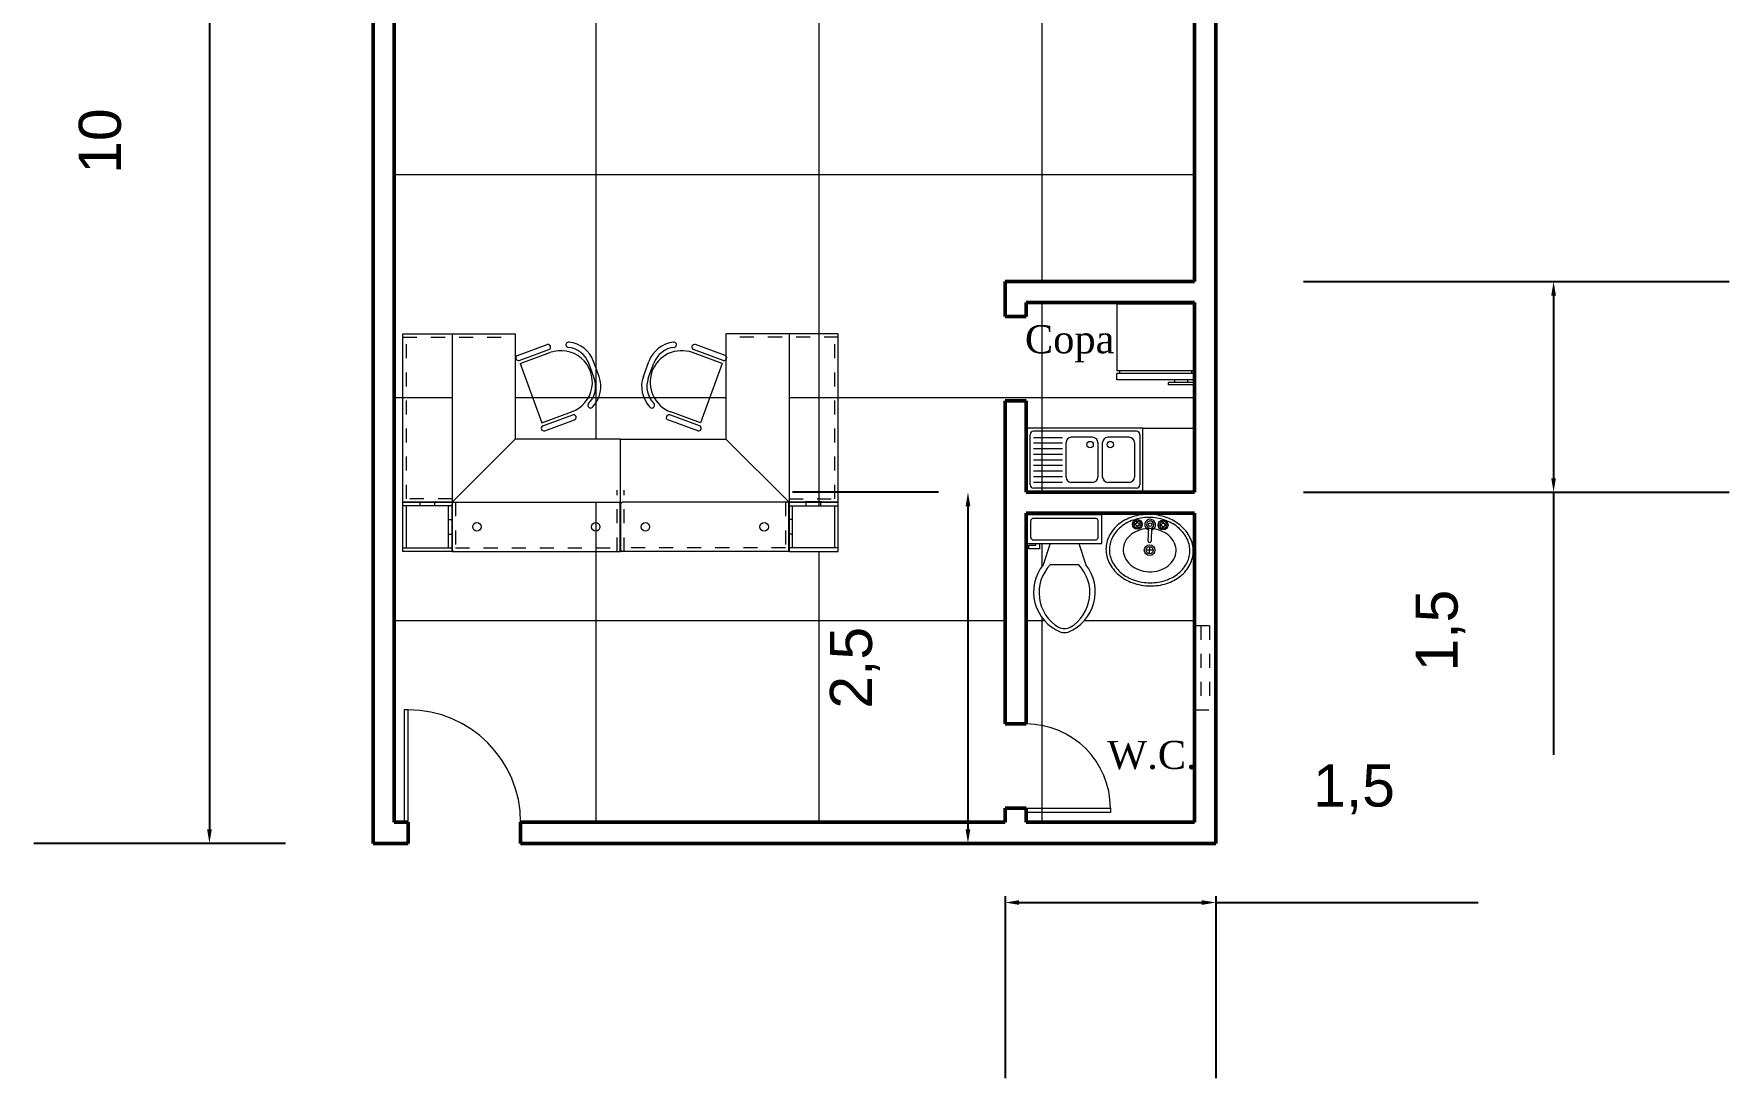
# Model space of a CAD drawing. Header units: metres. Extents: x -2.4 to 9.7, y -1.7 to 13.2.
# Drawn here: x -2.42 to 9.66, y -1.67 to 5.76 of the extents above; entities that cross this region are included whole.
import ezdxf

# ---------------------------------------------------------------- set-up
doc = ezdxf.new("R2010")
doc.units = ezdxf.units.M
doc.linetypes.add('ACAD_ISO03W100', pattern=[30, 12, -18])
doc.linetypes.add('OCULTA2', pattern=[4.762499999999999, 3.175, -1.5875])
for name, color, linetype, lineweight in [('ARQ_ALVENARIA_CORTE', 6, 'Continuous', 50), ('ARQ_COTAS', 1, 'Continuous', 9), ('ARQ_ESQUADRIAS', 2, 'Continuous', 20), ('ARQ_MOBILIARIO', 1, 'Continuous', 9), ('ARQ_PISO', 253, 'Continuous', 9), ('ARQ_TEXTO', 7, 'Continuous', 18)]:
    doc.layers.add(name, color=color, linetype=linetype, lineweight=lineweight)
doc.styles.get("Standard").update_dxf_attribs({"font": 'arial.ttf'})
doc.dimstyles.new('ISO-25', dxfattribs={"dimtxt": 0.3, "dimasz": 0.1, "dimexe": 1.25, "dimexo": 0.625, "dimtad": 1, "dimtxsty": 'Standard', "dimcen": 2.5, "dimadec": 0, "dimazin": 0, "dimtfac": 1, "dimtmove": 0, "dimatfit": 3, "dimfxl": 1, "dimarcsym": 0})

# ---------------------------------------------------------------- blocks, each defined once
blk = doc.blocks.new('Vaso - topo')
for p, q in [((9.5, -6), (9.5, -2)), ((-10, -8.5), (-8, -8.5)), ((-10, -9.5), (-10, -8.5)), ((-7, -9.5), (-10, -9.5)), ((-8, -8.5), (-8, -8)), ((-7, -8), (-7, -9.5)), ((-4, -8), (-6, -14)), ((4, -8), (6, -14)), ((4, -14), (-4, -14))]:
    blk.add_line(p, q)
blk.add_lwpolyline([(10.5, -8), (10.5, 0), (-10.5, 0), (-10.5, -8)], close=True)
for points in [[(-9.5, -2), (-9.5, -6)], [(8.5, -1), (-8.5, -1)], [(-8.5, -7), (8.5, -7)]]:
    blk.add_lwpolyline(points)
for centre, radius, start, end in [((-8.625, -1.875), 0.8838834999999999, 81.8699, 188.1301), ((8.625, -1.875), 0.8838834999999999, 351.8699, 98.13009999999998), ((-8.625, -6.125), 0.8838834999999999, 171.869898, 278.1301), ((8.625, -6.125), 0.8838834999999999, 261.8699, 8.130099999999993), ((3.519562435188957, -21.58049502388982), 12.16902005083647, 141.4691096810948, 247.9714346835576), ((4.199957580658808, -21.81740929088453), 11.3291791325804, 136.3677254423718, 238.946823937405), ((-3.519499936778317, -21.58047137067522), 12.16903423757823, 292.0284332733153, 38.53070636800452), ((-4.199890672038477, -21.81738596564129), 11.32918622148567, 301.0530065773863, 43.63209216694732), ((2.096609817270334e-05, -27.87646475467881), 4, 245.7318247449371, 294.2681740488959), ((2.094152141829397e-05, -28.99996806116074), 4, 254.8605283244436, 285.1394707718433)]:
    blk.add_arc(centre, radius, start, end)
blk = doc.blocks.new('Pia - Topo oval')
for p, q in [((-1, 0), (1, 0)), ((0, 1), (0, -1))]:
    blk.add_line(p, q)
at = {"linetype": 'Continuous'}
for points in [[(-12.2337188035408, 0.3941914712607968, 0.1176342565883263), (-11.46456229543958, -3.361933235489118, 0.104469279667093), (-8.878748691070427, -6.803541973650567, 0.09001578960148493), (-5.082757700676666, -9.072309807490512, 0.08191994915921848), (-0.3227280122732736, -10.01585280257211, 0.08191994915920903), (4.488169920880978, -9.380701564817912, 0.09001578960148009), (8.422342359155778, -7.36101289847943, 0.1044692796670922), (11.22435122606942, -4.093009071543406, 0.1176342565883338), (12.23371880354091, -0.3941914712607968, 0.1176342565883057), (11.46456229543992, 3.361933235488777, 0.1044692796670849), (8.878748691070427, 6.803541973650567, 0.09001578960148834), (5.082757700676325, 9.072309807490683, 0.08191994915920578), (0.3227280122732736, 10.01585280257211, 0.08191994915920695), (-4.488169920880864, 9.380701564817969, 0.0900157896014802), (-8.422342359155778, 7.36101289847943, 0.1044692796670951), (-11.22435122606919, 4.093009071543634, 0.1176342565883402)], [(-11.2862798685012, 0.1590597164737346, 0.1186217001864142), (-10.51590095791209, -3.253161772358112, 0.1046781721811095), (-8.071803350560117, -6.358618019863343, 0.08956206646917378), (-4.537699193222352, -8.366971929609804, 0.08118469889121774), (-0.1289739026695997, -9.15150355811437, 0.08118469889122752), (4.300109150126218, -8.491524865184601, 0.0895620664691798), (7.889406708212618, -6.583562428127607, 0.1046781721811044), (10.42004782883112, -3.548216131892445, 0.1186217001864013), (11.2862798685012, -0.1590597164736209, 0.1186217001863946), (10.51590095791221, 3.253161772357998, 0.1046781721811069), (8.071803350560117, 6.358618019863343, 0.0895620664691756), (4.537699193222124, 8.366971929609917, 0.08118469889121599), (0.1289739026695997, 9.151503558114428, 0.08118469889121414), (-4.300109150125877, 8.491524865184829, 0.08956206646917471), (-7.889406708212618, 6.583562428127607, 0.1046781721811045), (-10.42004782883112, 3.548216131892445, 0.1186217001863946)], [(-7.420452389032903, 0.08298767816017971, 0.1182825673856775), (-6.907065465214487, -2.167464938077501, 0.1046074595377274), (-5.294791470712084, -4.209988192029414, 0.0897179636260996), (-2.966599981142508, -5.52812215268807, 0.08143608252771127), (-0.06751351878551759, -6.036810076758798, 0.08143608252772175), (2.84222437824053, -5.593085960977874, 0.08971796362613145), (5.199312936802016, -4.327350491993343, 0.1046074595376878), (6.85686365682659, -2.321395784920355, 0.1182825673856714), (7.420452389033017, -0.08298767816017971, 0.1182825673856961), (6.907065465214487, 2.167464938077615, 0.1046074595377135), (5.294791470712084, 4.209988192029414, 0.08971796362612645), (2.966599981142622, 5.528122152687843, 0.08143608252774252), (0.06751351878551759, 6.036810076758798, 0.08143608252772248), (-2.842224378240644, 5.593085960977874, 0.08971796362612122), (-5.199312936802016, 4.327350491993343, 0.1046074595377049), (-6.856863656826476, 2.321395784920355, 0.1182825673856712)]]:
    blk.add_lwpolyline(points, format="xyb", close=True, dxfattribs=at)
for radius in [1.5, 1]:
    blk.add_circle((0, 0), radius)
blk = doc.blocks.new('Torneira - Topo do banheiro')
for p, q in [((-4.106999999999971, 0.125), (-4.375, 0.125)), ((-3.75, 0.4787999999999784), (-3.75, 0.75)), ((-3.5, 0.4819999999999709), (-3.5, 0.75)), ((-3.14609999999999, 0.125), (-2.875, 0.125)), ((3.143000000000029, 0.125), (2.875, 0.125)), ((3.5, 0.4787999999999784), (3.5, 0.75)), ((3.75, 0.4819999999999709), (3.75, 0.75)), ((4.10390000000001, 0.125), (4.375, 0.125)), ((-4.10390000000001, -0.125), (-4.375, -0.125)), ((-3.75, -0.4820999999999458), (-3.75, -0.75)), ((-3.5, -0.4788999999999533), (-3.5, -0.75)), ((-3.142999999999972, -0.125), (-2.875, -0.125)), ((-0.5, -0.8638999999999442), (-0.5, -4.5)), ((0.5, -4.5), (0.5, -0.8631000000000313)), ((3.14609999999999, -0.125), (2.875, -0.125)), ((3.5, -0.4820999999999458), (3.5, -0.75)), ((3.75, -0.4788999999999533), (3.75, -0.75)), ((4.107000000000028, -0.125), (4.375, -0.125))]:
    blk.add_line(p, q)
for centre, radius in [((-3.625, 0), 1.375), ((-4.625, 0), 0.2795085), ((-3.625, 0), 0.5), ((-3.625, 1), 0.2795085), ((-2.625, 0), 0.2795085), ((0, 0), 0.5), ((3.625, 0), 1.375), ((2.625, 0), 0.2795085), ((3.625, 0), 0.5), ((3.625, 1), 0.2795085), ((4.625, 0), 0.2795085), ((-3.625, -1), 0.2795085), ((3.625, -1), 0.2795085)]:
    blk.add_circle(centre, radius)
for centre, radius, start, end in [((-3.625, 0), 1, 105.2407, 164.2093), ((-3.625, 0), 1, 16.44125, 74.07887), ((0, 0), 1.5, 289.6514, 250.3603), ((0, 0), 1, 300.3431, 239.7554), ((3.625, 0), 1, 106.12, 164.0884), ((3.625, 0), 1, 16.23422, 73.90469), ((-3.625, 0), 1, 196.2342, 253.9047), ((-3.625, 0), 1, 286.12, 344.0884), ((0, -4.5), 0.5, 180, 0), ((3.625, 0), 1, 196.4413, 254.0789), ((3.625, 0), 1, 285.2407, 344.2093)]:
    blk.add_arc(centre, radius, start, end)
blk = doc.blocks.new('Reception9_top_cad-block.com')
at = {"color": 0, "linetype": 'Continuous'}
for p, q in [((-1550, 0), (-1550, -25)), ((-1200, 0), (-1550, 0)), ((-1200, -25), (-1200, 0)), ((-1200, 0), (0, 0)), ((-1200, -350), (-1200, 0)), ((-1187.999999999985, 0), (-12, 0)), ((1200, 0), (0, 0)), ((0, 0), (0, -800)), ((0, 0), (0, -800)), ((1187.999999999985, 0), (12.00000000001455, 0)), ((1200, -25), (1200, 0)), ((1200, 0), (1550, 0)), ((1200, -350), (1200, 0)), ((1550, 0), (1550, -25)), ((-1550, -25), (-1550, -325)), ((-1550, -25), (-1200, -25)), ((-1525, -25), (-1525, -325)), ((-1225, -25), (-1225, -325)), ((-1200, -25), (-1200, -325)), ((-1200, -115), (-1199.5, -115)), ((-1197.999999999985, -10), (-1197.999999999985, -340)), ((-1197.5, -117), (-1197.5, -233)), ((-2, -10), (-2, -340)), ((2.000000000014552, -10), (2.000000000014552, -340)), ((1197.5, -117), (1197.5, -233)), ((1197.999999999985, -10), (1197.999999999985, -340)), ((1200, -115), (1199.5, -115)), ((1200, -25), (1200, -325)), ((1550, -25), (1200, -25)), ((1225, -25), (1225, -325)), ((1525, -25), (1525, -325)), ((1550, -25), (1550, -325)), ((-1225, -123), (-1200, -123)), ((-1225, -227), (-1200, -227)), ((-1200, -235), (-1199.5, -235)), ((1200, -235), (1199.5, -235)), ((1225, -123), (1200, -123)), ((1225, -227), (1200, -227)), ((-1550, -325), (-1550, -350)), ((-1200, -325), (-1550, -325)), ((-1550, -350), (-1200, -350)), ((-1200, -350), (-1550, -350)), ((-1550, -350), (-1550, -1550)), ((-1550, -350), (-1550, -1550)), ((-1200, -350), (-1550, -350)), ((-1550, -350.0000000000218), (-1550, -1550.000000000022)), ((-1200, -350.0000000000218), (-1550, -350.0000000000218)), ((-1435, -350), (-1435, -350.5)), ((-1433.000000000029, -352.5), (-1317, -352.5)), ((-1427, -325), (-1427, -350)), ((-1323.000000000029, -325), (-1323.000000000029, -350)), ((-1315, -350), (-1315, -350.5)), ((-1200, -350), (-1200, -325)), ((-1200, -350), (-750, -800)), ((-1200, -1550), (-1200, -350)), ((-1200, -350), (-750, -800)), ((-1187.999999999985, -350), (-12, -350)), ((-1187.999999999985, -350), (-12, -350)), ((1187.999999999985, -350), (12.00000000001455, -350)), ((1187.999999999985, -350), (12.00000000001455, -350)), ((1200, -350), (750, -800)), ((1200, -350), (750, -800)), ((1200, -350), (1200, -325)), ((1200, -325), (1550, -325)), ((1550, -350), (1200, -350)), ((1200, -350), (1550, -350)), ((1200, -1550), (1200, -350)), ((1200, -350), (1550, -350)), ((1200, -350.0000000000218), (1550, -350.0000000000218)), ((1315, -350), (1315, -350.5)), ((1433, -352.5), (1317, -352.5)), ((1323, -325), (1323, -350)), ((1427, -325), (1427, -350)), ((1435, -350), (1435, -350.5)), ((1550, -325), (1550, -350)), ((1550, -350), (1550, -1550)), ((1550, -350), (1550, -1550)), ((1550, -350.0000000000218), (1550, -1550.000000000022)), ((0, -800), (-750, -800)), ((-750, -1550), (-750, -800)), ((0, -800), (750, -800)), ((750, -1550), (750, -800)), ((-723.7702291274327, -1338.785603397562), (-569.8611646308855, -915.9239240438983)), ((-569.8611646308855, -915.9239240438983), (-358.4303249540535, -992.8784562921719)), ((-562.1665464161779, -894.7831342476566), (-350.7357067393459, -971.7376664959302)), ((-549.339956031341, -859.542366796748), (-337.9091163545236, -936.4968990450216)), ((539.5121659907309, -859.542366796748), (328.0813263138989, -936.4968990450216)), ((552.3387563755532, -894.7831342476566), (340.9079166987212, -971.7376664959302)), ((560.0333745902608, -915.9239240438983), (348.6025349134361, -992.8784562921719)), ((713.9424390868226, -1338.785603397562), (560.0333745902608, -915.9239240438983)), ((-197.7811831164436, -1233.174711175605), (-236.5707430237962, -1339.748151131636)), ((-162.5427098369692, -1246.000466550322), (-201.3322697443218, -1352.573906506354)), ((152.7149197963445, -1246.000466550322), (191.5044797036971, -1352.573906506354)), ((187.9533930758189, -1233.174711175605), (226.7429529831716, -1339.748151131636)), ((-744.2914377269772, -1395.167160644713), (-532.8605980501452, -1472.121692892986)), ((-731.4656823522673, -1359.928687365245), (-520.0348426754354, -1436.883219613519)), ((-723.7702291274327, -1338.785603397562), (-512.339389450608, -1415.740135645836)), ((713.9424390868226, -1338.785603397562), (502.5115994099906, -1415.740135645836)), ((721.6378923116426, -1359.928687365245), (510.2070526348252, -1436.883219613519)), ((734.4636476863525, -1395.167160644713), (523.0328080095351, -1472.121692892986)), ((-1550, -1550), (-1200, -1550)), ((-1550, -1550), (-750, -1550)), ((-1550, -1550.000000000022), (-1200, -1550.000000000022)), ((1550, -1550), (750, -1550)), ((1550, -1550), (1200, -1550)), ((1550, -1550.000000000022), (1200, -1550.000000000022))]:
    blk.add_line(p, q, dxfattribs=at)
at = {"color": 0, "linetype": 'ACAD_ISO03W100'}
for p, q in [((-1175, -350), (-1175, 0)), ((-25, 0), (-25, -435)), ((25, 0), (25, -435)), ((1175, -350), (1175, 0)), ((-1175, -25), (-25, -25)), ((1175, -25), (25, -25)), ((-1200, -375), (-1550, -375)), ((-1525, -375), (-1525, -1525)), ((1200, -375), (1550, -375)), ((1525, -375), (1525, -1525)), ((-1550, -1525), (-750, -1525.000000000007)), ((1550, -1525), (750, -1525.000000000007))]:
    blk.add_line(p, q, dxfattribs=at)
at = {"color": 0, "linetype": 'Continuous'}
for centre in [(-1022.999999999985, -175), (-177, -175), (177.0000000000146, -175), (1022.999999999985, -175)]:
    blk.add_circle(centre, 30, dxfattribs=at)
for centre, radius, start, end in [((-1187.999999999985, -10), 10, 90, 180), ((-12, -10), 10, 0, 90), ((12.00000000001455, -10), 10, 90, 180), ((1187.999999999985, -10), 10, 0, 90), ((-1199.5, -117), 1.999999999998181, 0, 90), ((1199.5, -117), 1.999999999998181, 90, 180), ((-1199.5, -233), 2.000000000007276, 270, 0), ((1199.5, -233), 2.000000000007276, 180, 270), ((-1433.000000000029, -350.5), 1.999999999970896, 180, 270), ((-1317, -350.5), 2.000000000007276, 270, 0), ((-1187.999999999985, -340), 10, 180, 270), ((-12, -340), 10, 270, 0), ((12.00000000001455, -340), 10, 180, 270), ((1187.999999999985, -340), 10, 270, 0), ((1317, -350.5), 2.000000000007276, 180, 270), ((1433, -350.5), 1.999999999989086, 270, 0), ((-555.7521041380387, -877.1631680272621), 18.75122074286114, 70.00372995094861, 249.9962700489746), ((-344.3212644612067, -954.1177002755358), 18.75122074285324, 249.9962700489746, 70.00372995094861), ((334.4934744205893, -954.1177002755358), 18.75122074285324, 109.9962700490514, 290.0037299510254), ((545.9243140974286, -877.1631680272621), 18.75122074286114, 290.0037299510254, 109.9962700490514), ((-435.3848572023271, -1204.309295969004), 225.0000000000033, 250.0000000000108, 70.00000000001076), ((-223.4138015207573, -1040.132528256749), 19.15683356217011, 31.52931101297661, 236.2465488080839), ((-359.8817652577345, -1174.175998123355), 172.503469160385, 340.0003351472324, 44.86992356285921), ((-359.8781602020026, -1174.176236451931), 209.9999999999993, 339.9999999999595, 44.0265733683727), ((350.0503701613925, -1174.176236451931), 209.9999999999993, 135.9734266316273, 200.0000000000405), ((350.0539752171171, -1174.175998123355), 172.503469160385, 135.1300764371408, 199.9996648527676), ((213.5860114801326, -1040.132528256749), 19.15683356217011, 303.753451191916, 148.4706889870234), ((425.557067161717, -1204.309295969004), 225.0000000000033, 109.9999999999892, 289.9999999999893), ((-737.8785600396222, -1377.547924004975), 18.74999999999497, 70.00000000001076, 250.0000000000108), ((-526.4477203627903, -1454.502456253256), 18.74999999999497, 250.0000000000108, 70.00000000001076), ((-398.65971926169, -1280.765113580383), 172.4872022401212, 275.1266425792646, 340.0039096046216), ((-398.6654259379211, -1280.750511418075), 209.9976075836556, 275.9403528107167, 339.9999999999595), ((388.8376358973037, -1280.750511418075), 209.9976075836556, 200.0000000000405, 264.0596471892833), ((388.8319292210654, -1280.765113580383), 172.4872022401212, 199.9960903953783, 264.8733574207354), ((516.6199303221656, -1454.502456253256), 18.74999999999497, 109.9999999999892, 289.9999999999893), ((728.0507699989976, -1377.547924004975), 18.74999999999497, 289.9999999999893, 109.9999999999892), ((-380.0867927700019, -1471.092364231357), 18.74993041131741, 94.35508743279502, 279.6634591312702), ((370.2590027293772, -1471.092364231357), 18.74993041131741, 260.3365408687297, 85.64491256720498)]:
    blk.add_arc(centre, radius, start, end, dxfattribs=at)
blk = doc.blocks.new('*D18')
at = {"layer": 'ARQ_COTAS', "color": 0, "lineweight": -2, "transparency": 16777216}
for p, q in [((-0.6248838156334396, 10.00138704257461), (-2.416336970006344, 10.00138704257461)), ((-1.166336970006343, 9.90138704257461), (-1.166336970006341, 0.1013870425746062)), ((-0.6248838156334388, 0.001387042574606212), (-2.416336970006341, 0.001387042574605924))]:
    blk.add_line(p, q, dxfattribs=at)
at = {"layer": 'ARQ_COTAS', "color": 0, "transparency": 16777216}
for points in [[(-1.18300363667301, 9.90138704257461), (-1.149670303339677, 9.90138704257461), (-1.166336970006343, 10.00138704257461)], [(-1.183003636673008, 0.1013870425746062), (-1.149670303339674, 0.1013870425746062), (-1.166336970006341, 0.001387042574606125)]]:
    blk.add_solid(points, dxfattribs=at)
at = {"layer": 'Defpoints', "color": 0, "transparency": 16777216}
for p in [(0.0001161843665604679, 10.00138704257461), (-1.166336970006341, 0.001387042574606125), (0.0001161843665613561, 0.001387042574606312)]:
    blk.add_point(p, dxfattribs=at)
at = {"layer": 'ARQ_COTAS', "color": 0, "transparency": 16777216, "insert": (-1.944508866322848, 5.001387042574607), "char_height": 0.3, "attachment_point": 5, "rotation": 90}
blk.add_mtext('10', dxfattribs=at)
blk = doc.blocks.new('*D22')
at = {"layer": 'ARQ_COTAS', "color": 0, "lineweight": -2, "transparency": 16777216}
for p, q in [((4.025116184366563, 2.501387042574606), (2.985683132735178, 2.501387042574606)), ((4.235683132735178, 2.401387042574606), (4.235683132735179, 0.1013870425746064)), ((4.025116184366562, 0.001387042574606377), (2.985683132735179, 0.00138704257460621))]:
    blk.add_line(p, q, dxfattribs=at)
at = {"layer": 'ARQ_COTAS', "color": 0, "transparency": 16777216}
for points in [[(4.219016466068512, 2.401387042574606), (4.252349799401845, 2.401387042574606), (4.235683132735178, 2.501387042574606)], [(4.219016466068513, 0.1013870425746064), (4.252349799401846, 0.1013870425746064), (4.235683132735179, 0.001387042574606411)]]:
    blk.add_solid(points, dxfattribs=at)
at = {"layer": 'Defpoints', "color": 0, "transparency": 16777216}
for p in [(4.650116184366563, 2.501387042574606), (4.235683132735179, 0.001387042574606411), (4.650116184366562, 0.001387042574606478)]:
    blk.add_point(p, dxfattribs=at)
at = {"layer": 'ARQ_COTAS', "color": 0, "transparency": 16777216, "insert": (3.430396638874333, 1.251387042574605), "char_height": 0.3, "attachment_point": 5, "rotation": 90}
blk.add_mtext('2,5', dxfattribs=at)
blk = doc.blocks.new('*D23')
at = {"layer": 'ARQ_COTAS', "color": 0, "lineweight": -2, "transparency": 16777216}
for p, q in [((4.500116184366561, -0.3736129574253937), (4.500116184366561, -1.670021244256986)), ((4.600116184366561, -0.4200212442569864), (5.900116184366561, -0.4200212442569864)), ((6.00011618436656, -0.3736129574253937), (6.00011618436656, -1.670021244256986)), ((6.00011618436656, -0.4200212442569864), (7.870307180273791, -0.4200212442569864))]:
    blk.add_line(p, q, dxfattribs=at)
at = {"layer": 'ARQ_COTAS', "color": 0, "transparency": 16777216}
for points in [[(4.600116184366561, -0.4033545775903197), (4.600116184366561, -0.4366879109236531), (4.500116184366561, -0.4200212442569864)], [(5.900116184366561, -0.4033545775903197), (5.900116184366561, -0.4366879109236531), (6.00011618436656, -0.4200212442569864)]]:
    blk.add_solid(points, dxfattribs=at)
at = {"layer": 'Defpoints', "color": 0, "transparency": 16777216}
for p in [(4.500116184366561, 0.2513870425746063), (6.00011618436656, 0.2513870425746063), (6.00011618436656, -0.4200212442569864)]:
    blk.add_point(p, dxfattribs=at)
at = {"layer": 'ARQ_COTAS', "color": 0, "transparency": 16777216, "insert": (6.985211682320176, 0.3852652496038594), "char_height": 0.3, "attachment_point": 5}
blk.add_mtext('1,5', dxfattribs=at)
blk = doc.blocks.new('*D25')
at = {"layer": 'ARQ_COTAS', "color": 0, "lineweight": -2, "transparency": 16777216}
for p, q in [((6.625116184366564, 4.001387042574608), (9.65628977305551, 4.001387042574608)), ((8.406289773055512, 3.901387042574608), (8.406289773055512, 2.601387042574607)), ((6.625116184366564, 2.501387042574606), (9.656289773055512, 2.501387042574607)), ((8.406289773055512, 2.501387042574607), (8.406289773055512, 0.6311960466673765))]:
    blk.add_line(p, q, dxfattribs=at)
at = {"layer": 'ARQ_COTAS', "color": 0, "transparency": 16777216}
for points in [[(8.389623106388845, 3.901387042574608), (8.42295643972218, 3.901387042574608), (8.40628977305551, 4.001387042574608)], [(8.389623106388845, 2.601387042574607), (8.42295643972218, 2.601387042574607), (8.406289773055512, 2.501387042574607)]]:
    blk.add_solid(points, dxfattribs=at)
at = {"layer": 'Defpoints', "color": 0, "transparency": 16777216}
for p in [(6.000116184366564, 4.001387042574608), (6.000116184366564, 2.501387042574606), (8.406289773055512, 2.501387042574607)]:
    blk.add_point(p, dxfattribs=at)
at = {"layer": 'ARQ_COTAS', "color": 0, "transparency": 16777216, "insert": (7.601003279194664, 1.516291544620989), "char_height": 0.3, "attachment_point": 5, "rotation": 90}
blk.add_mtext('1,5', dxfattribs=at)

msp = doc.modelspace()

# ---------------------------------------------------------------- hatches: boundary and pattern name
at = {"layer": 'ARQ_PISO', "linetype": 'OCULTA2'}
h = msp.add_hatch(dxfattribs=at)
h.set_pattern_fill('NET', color=256, scale=0.5)
h.set_pattern_definition([(0, (0, 0), (0, 1.5875), []), (90, (0, 0), (-1.5875, 9.720633968232115e-17), [])])
h.paths.add_polyline_path([(5.85011618436656, 3.851387042574606), (4.650116184366561, 3.851387042574607), (4.650116184366561, 3.401387042574606), (4.500116184366561, 3.401387042574606), (4.50011618436656, 4.001387042574606), (5.850116184366558, 4.001387042574606), (5.85011618436656, 7.012701045910346), (5.85011618436656, 8.990073039238865), (5.85011618436656, 9.851387042574606), (3.500116184366561, 9.851387042574606), (3.50011618436656, 6.001387042574606), (2.325116184366561, 6.001387042574606), (2.325116184366561, 6.151387042574607), (1.325116184366561, 6.151387042574607), (1.32511618436656, 6.001387042574606), (0.1501161843665608, 6.001387042574606), (0.1501161843665617, 0.1513870425746058), (0.2501161843665605, 0.1513870425746058), (0.2501161843665605, 0.001387042574606312), (1.050116184366561, 0.001387042574606756), (1.050116184366561, 0.1513870425746062), (4.500116184366561, 0.1513870425746062), (4.500116184366561, 0.2513870425746063), (4.650116184366561, 0.2513870425746059), (4.650116184366561, 0.2213870425746065), (4.650116184366561, 0.1513870425746062), (5.85011618436656, 0.1513870425746062), (5.840182455325992, 2.082879533727554, -0.1325749571062273), (5.811688854627937, 1.977306074058828, -0.1044692796671628), (5.738332818593465, 1.896223287986353, -0.09001578960152426), (5.637074295711118, 1.847602179719905, -0.08191994915916567), (5.514491243724231, 1.834728807893982, -0.08191994915919854), (5.394267503627024, 1.861905648285003, -0.09001578960150107), (5.299417952285243, 1.922079257414154, -0.104469279666965), (5.236089233999298, 2.011213984990933, -0.1176342565884514), (5.219099961497253, 2.107105927897332, -0.1176342565883155), (5.247230425026855, 2.200339919102785, -0.1044692796671009), (5.320586461061298, 2.281422705175215, -0.09001578960151885), (5.421844983943633, 2.330043813441664, -0.06712777736644147), (5.522159300870487, 2.343572529978693), (5.189393312605823, 2.346554497220417), (5.189393312605823, 2.137001927529627), (5.024293312605823, 2.137001927529627), (5.075092381842145, 1.98460471982066, -0.5013234908366389), (4.949228671407321, 1.505528975913262, -0.1328909081877078), (4.896159016086727, 1.505528976331787, -0.5013167773011102), (4.770292424331342, 1.984599262706185), (4.821093312605822, 2.137001927529627), (4.744893312605822, 2.137001927529627), (4.744893312605822, 2.098901927529627), (4.668693312605823, 2.098901927529627), (4.668693312605823, 2.137001927529627), (4.650116184366561, 2.137001927529627), (4.650116184366561, 0.851387042574606), (4.50011618436656, 0.8513870425746068), (4.50011618436656, 2.501387042574606), (4.500116184366561, 2.601387042574606), (4.650116184366561, 2.601387042574606), (4.650116184366561, 2.501387042574605), (5.850116184366559, 2.501387042574605)])
h.paths.add_polyline_path([(3.311557216420261, 2.429842585426581), (3.311557216420261, 2.404842585426581), (3.311557216420261, 2.104842585426581), (3.311557216420261, 2.079842585426581), (2.961557216420261, 2.079842585426581), (1.761557216420261, 2.079842585426581), (0.5615572164202609, 2.079842585426581), (0.2115572164202613, 2.079842585426581), (0.2115572164202613, 2.104842585426582), (0.2115572164202613, 2.404842585426581), (0.2115572164202613, 2.429842585426581), (0.2115572164202604, 3.629842585426581), (0.5615572164202618, 3.629842585426581), (1.011557216420261, 3.629842585426581), (1.014756446421268, 3.457390509431557, -0.3152987888789788), (1.027093568733909, 3.475009746071287), (1.238524408410741, 3.551964278319568, -1), (1.25135016378545, 3.516725805040106), (1.039919324108618, 3.439771272791825, -0.5205670505517258), (1.01475644642127, 3.457390509431557), (1.011557216420261, 2.879842585426581), (1.761557216420261, 2.879842585426581), (2.511557216420261, 2.879842585426581), (2.511557216420261, 3.443085503549461, -0.2692426487813998), (2.493022898772529, 3.439771272791825), (2.281592059095697, 3.516725805040106, -1), (2.294417814470405, 3.551964278319569), (2.511557216420261, 3.472931999323458), (2.511557216420261, 3.629842585426581), (3.311557216420261, 3.629842585426581)], flags=16)
h.paths.add_polyline_path([(2.949557216420247, 2.429842585426581, -0.1989123673796574), (2.956628284232112, 2.426913653238446), (2.953750166090654, 2.429842585426581)], flags=0)
h.paths.add_polyline_path([(2.961557216420261, 2.104842585426584), (2.961557216420261, 2.194842585426581), (2.959557216420246, 2.194842585426581), (2.959557216420246, 2.104842585426581)], flags=0)
h.paths.add_polyline_path([(3.311557216420261, 2.429842585426581), (3.188557216420261, 2.429842585426581), (3.188557216420261, 2.404842585426581), (2.986557216420261, 2.404842585426581), (2.986557216420261, 2.202842585426581), (2.961557216420261, 2.202842585426581), (2.959557216420246, 2.089842585426581, -0.4142135623730951), (2.949557216420247, 2.079842585426581), (1.773557216420261, 2.079842585426581, -0.4142135623730887), (1.763557216420261, 2.089842585426581), (1.759557216420246, 2.089842585426581, -0.4142135623730821), (1.749557216420246, 2.079842585426581), (0.5735572164202756, 2.079842585426582, -0.4142135623730951), (0.5635572164202758, 2.089842585426581), (0.5615572164202609, 2.079842585426585), (0.5615572164202609, 2.104842585426582), (0.2365572164202607, 2.104842585426582), (0.2365572164202607, 2.404842585426581), (0.3345572164202615, 2.404842585426581), (0.3345572164202615, 2.429842585426581), (0.2115572164202613, 2.429842585426581), (0.2115572164202604, 3.629842585426603), (0.5615572164202609, 3.629842585426603), (0.5615572164202609, 2.429842585426581), (0.5664861486084103, 2.426913653238447, -0.1989123673796574), (0.5735572164202756, 2.429842585426581), (1.749557216420246, 2.429842585426581, -0.4142135623730887), (1.759557216420246, 2.419842585426581), (1.761557216420262, 2.879842585426706), (1.763557216420261, 2.419842585426581, -0.4142135623730887), (1.773557216420261, 2.429842585426581), (2.93655721642026, 2.429842585426581), (2.936557216420261, 2.079842585426581), (2.949557216420247, 2.079842585426581, 0.4142135623730951), (2.959557216420246, 2.089842585426581), (2.961557216420261, 2.104842585426582), (2.961557216420261, 2.198779077099683, 0.4903143948260485), (2.959057216420263, 2.196842585426581), (2.959057216420254, 2.312842585426581, -0.4142135623730951), (2.961057216420262, 2.314842585426588), (2.961557216420261, 2.314842585426581), (2.961557216420261, 2.429842585426581), (2.961557216420261, 3.629842585426581), (3.311557216420261, 3.629842585426581)], flags=16)
h.paths.add_polyline_path([(3.311557216420261, 2.429842585426581), (3.076557216420261, 2.429842585426581), (3.076557216420261, 2.432342585426581), (3.19455721642029, 2.432342585426552, -0.4142135623730301), (3.196557216420261, 2.430342585426581), (3.196557216420261, 2.429842585426581), (3.311557216420261, 2.429842585426581), (3.311557216420261, 2.454842585426581), (3.286557216420261, 2.454842585426581), (3.286557216420261, 3.604842585426581), (3.311557216420261, 3.604842585426581)], flags=0)
h.paths.add_polyline_path([(2.814557216420246, 2.254842585426581, -1), (2.754557216420247, 2.254842585426581, -1)], flags=0)
h.paths.add_polyline_path([(2.323722615764545, 2.974626137216549), (2.112291776084358, 3.051580669466037, 1), (2.099465185675369, 3.016339901939365), (2.310896025355406, 2.939385369689916, 1)], flags=0)
h.paths.add_polyline_path([(4.207019758706983, 6.185497042598095), (3.597419724916175, 6.185497042598094, -0.3333332298600675), (3.52121974181188, 6.261697025702386), (3.52121974181188, 7.633296805492646, -0.3333332298671784), (3.59741972491734, 7.709496788598095), (4.207019758707693, 7.709496788598095, -0.3333332298594132), (4.28321974181188, 7.633296805493909), (4.28321974181188, 7.455496788598095), (4.30861974181188, 7.455496788598095), (4.30861974181188, 7.353896788598094), (4.28321974181188, 7.353896788598093), (4.28321974181188, 6.541096788598095), (4.30861974181188, 6.541096788598095), (4.30861974181188, 6.439496788598094), (4.28321974181188, 6.439496788598094), (4.28321974181188, 6.261697025702992, -0.3333332298637702)], flags=16)
h.paths.add_polyline_path([(2.143023091783788, 3.53223580471413, 0.2880824905562686), (1.99812795939151, 3.419590736413844), (1.959338744648013, 3.313018244796347, 0.2834487360755749), (1.99589825375514, 3.13570978208121, -1.231297216790893), (1.968645621187473, 3.109951856080741, -0.2835225401896118), (1.924099926257224, 3.325843051976904), (1.962840426209896, 3.432281700815233, -0.2889383088720377), (2.13982254706532, 3.569596197369618, -1.011910970064521)], flags=0)
h.paths.add_polyline_path([(4.655059168199949, 6.651231237499145), (4.426459168199775, 6.651231237499145, -0.236067977499213), (4.401059168199844, 6.702031237499146), (4.375659168199948, 6.702031237499146, -0.1176470588235294), (4.375659168199948, 7.133831237499145), (4.401059168199844, 7.133831237499145, -0.2360679774992072), (4.426459168199774, 7.184631237499145), (4.65505916820012, 7.184631237499145, -0.2360679774992196), (4.680459168200051, 7.133831237499145), (4.705859168199948, 7.133831237499145), (4.705859168199948, 6.968731237499144), (4.732647234485731, 6.968731237499145, -0.04492588971573869), (4.756659168199948, 7.133831237499145), (4.782059168199948, 7.133831237499145), (4.782059168199948, 6.702031237499146), (4.756659168199948, 6.702031237499146, -0.0449258897157387), (4.732647234485731, 6.867131237499145), (4.705859168199948, 6.867131237499146), (4.705859168199948, 6.702031237499146), (4.680459168200051, 6.702031237499146, -0.2360679774995791)], flags=16)
h.paths.add_polyline_path([(1.968557216420261, 2.254842585426581, -1), (1.908557216420261, 2.254842585426581, -1)], flags=0)
h.paths.add_polyline_path([(4.135536861187567, 6.741587957889069), (3.932336861187566, 6.741587957889069), (3.932336861187566, 7.12258803408907), (4.135536861187567, 7.12258803408907)], flags=0)
h.paths.add_polyline_path([(4.110136861187566, 6.792388034089069), (4.084736861187567, 6.79238803408907), (4.084736861187566, 7.071788034089069), (4.110136861187566, 7.071788034089069)], flags=0)
h.paths.add_polyline_path([(4.059336861187567, 6.792388034089069), (3.983136861187567, 6.79238803408907), (3.983136861187567, 7.071788034089069), (4.059336861187567, 7.071788034089069)], flags=0)
h.paths.add_polyline_path([(3.881536861187567, 6.741587957889069), (3.551336353187567, 6.74158795788907), (3.551336353187566, 7.12258803408907), (3.881536861187566, 7.12258803408907)], flags=0)
h.paths.add_polyline_path([(1.736557216420261, 2.104842585426581), (0.5865572164202613, 2.104842585426582), (0.5865572164202613, 2.429842585426581), (1.736557216420262, 2.429842585426581)], flags=0)
h.paths.add_polyline_path([(1.564296601693726, 3.109951856080817, -1.231297216792833), (1.537043969126194, 3.135709782081412, 0.2834487360751389), (1.573603478233127, 3.313018244796347), (1.53480621240617, 3.419612856583871, 0.2880455412266467), (1.389919131097344, 3.532235804714134, -1.008534795886555), (1.393119799625192, 3.569597465821575, -0.2885693369964459), (1.570003676765377, 3.43255128304102), (1.608842296623908, 3.325843051976904, -0.2835225401894792)], flags=0)
h.paths.add_polyline_path([(1.41295468150682, 3.072721041718752), (1.201523841829999, 2.99576650947048), (1.04761477733344, 3.418628188824143), (1.25904561701027, 3.495582721072418, -1)], flags=0)
h.paths.add_polyline_path([(1.614557216420246, 2.254842585426581, -1), (1.554557216420247, 2.254842585426581, -1)], flags=0)
h.paths.add_polyline_path([(1.222046197525356, 2.939385369689782), (1.433477037208785, 3.016339901940463, 1), (1.420650446793462, 3.051580669464828), (1.209219607113716, 2.974626137215505, 1)], flags=0)
h.paths.add_polyline_path([(4.110136861187566, 7.173388034089069), (4.008536861187566, 7.173388034089069), (4.008536861187566, 7.24958803408907), (4.110136861187566, 7.249588034089069)], flags=0)
h.paths.add_polyline_path([(4.059336861187567, 7.186088034089069), (4.033936861187566, 7.186088034089069), (4.033936861187566, 7.23688803408907), (4.059336861187567, 7.23688803408907)], flags=0)
h.paths.add_polyline_path([(0.5635572164202758, 2.089842585426561), (0.5635572164202758, 2.198165461082095, -0.645751311060152), (0.5620572164202606, 2.194842585426583), (0.5615572164202609, 2.194842585426581), (0.5615572164202609, 2.104842585426582)], flags=0)
h.paths.add_polyline_path([(0.2365572164202607, 3.604842585426582), (0.2365572164202607, 2.454842585426581), (0.2115572164202613, 2.454842585426581), (0.2115572164202613, 2.429842585426581), (0.3265572164202606, 2.429842585426581), (0.3265572164202597, 2.432342585426581), (0.4445572164202609, 2.432342585426589, -0.4142135623731276), (0.4465572164202687, 2.430342585426581), (0.4465572164202616, 2.429842585426581), (0.5615572164202609, 2.429842585426581), (0.5615572164202609, 2.404842585426581), (0.5615572164202609, 2.314842585426582), (0.5640572164202622, 2.314842585426582), (0.5640572164202613, 2.196842585426581), (0.5615572164202609, 2.079842585426574), (0.5615572164202609, 2.202842585426581), (0.5365572164202623, 2.202842585426581), (0.5365572164202623, 2.306842585426581), (0.5615572164202609, 2.306842585426581), (0.5615572164202609, 2.429842585426581), (0.2115572164202613, 2.429842585426581), (0.2115572164202613, 3.604842585426582)], flags=0)
h.paths.add_polyline_path([(0.7685572164202759, 2.254842585426581, -1), (0.7085572164202754, 2.254842585426581, -1)], flags=0)
h.paths.add_polyline_path([(4.207019758706983, 8.29949429300958), (3.597419724916171, 8.29949429300958, -0.3333332298600483), (3.52121974181188, 8.375694276113869), (3.52121974181188, 9.747294055904131, -0.3333332298671669), (3.597419724917335, 9.823494039009582), (4.20701975870769, 9.823494039009582, -0.3333332298594149), (4.28321974181188, 9.747294055905396), (4.28321974181188, 9.56949403900958), (4.30861974181188, 9.56949403900958), (4.30861974181188, 9.46789403900958), (4.28321974181188, 9.467894039009582), (4.28321974181188, 8.655094039009581), (4.30861974181188, 8.655094039009581), (4.30861974181188, 8.55349403900958), (4.28321974181188, 8.553494039009582), (4.28321974181188, 8.37569427611448, -0.3333332298637768)], flags=16)
h.paths.add_polyline_path([(4.655059168199949, 8.765228487910631), (4.426459168199775, 8.765228487910631, -0.2360679774992164), (4.401059168199844, 8.816028487910632), (4.375659168199948, 8.816028487910632, -0.1176470588235292), (4.375659168199949, 9.247828487910631), (4.401059168199844, 9.247828487910631, -0.236067977499216), (4.426459168199775, 9.298628487910632), (4.655059168200119, 9.298628487910632, -0.2360679774992263), (4.680459168200051, 9.247828487910631), (4.705859168199948, 9.247828487910631), (4.705859168199948, 9.082728487910632), (4.732647234485731, 9.082728487910632, -0.04492588971573847), (4.756659168199948, 9.247828487910631), (4.782059168199948, 9.247828487910631), (4.782059168199948, 8.816028487910632), (4.756659168199948, 8.816028487910632, -0.04492588971573847), (4.732647234485731, 8.981128487910631), (4.705859168199948, 8.981128487910631), (4.705859168199948, 8.816028487910632), (4.68045916820005, 8.816028487910632, -0.23606797749958)], flags=16)
h.paths.add_polyline_path([(4.135536861187567, 8.855585208300557), (3.932336861187566, 8.855585208300557), (3.932336861187566, 9.236585284500556), (4.135536861187567, 9.236585284500556)], flags=0)
h.paths.add_polyline_path([(4.110136861187566, 8.906385284500557), (4.084736861187567, 8.906385284500555), (4.084736861187566, 9.185785284500556), (4.110136861187566, 9.185785284500556)], flags=0)
h.paths.add_polyline_path([(3.881536861187567, 8.855585208300557), (3.551336353187567, 8.855585208300557), (3.551336353187566, 9.236585284500556), (3.881536861187566, 9.236585284500556)], flags=0)
h.paths.add_polyline_path([(4.059336861187567, 8.906385284500557), (3.983136861187567, 8.906385284500555), (3.983136861187567, 9.185785284500556), (4.059336861187567, 9.185785284500556)], flags=0)
h.paths.add_polyline_path([(4.110136861187566, 9.287385284500557), (4.008536861187566, 9.287385284500557), (4.008536861187566, 9.363585284500559), (4.110136861187566, 9.363585284500557)], flags=0)
h.paths.add_polyline_path([(4.059336861187567, 9.300085284500556), (4.033936861187566, 9.300085284500556), (4.033936861187566, 9.350885284500556), (4.059336861187567, 9.350885284500556)], flags=0)

# ---------------------------------------------------------------- linework, layer by layer
at = {"layer": 'ARQ_ALVENARIA_CORTE'}
for p, q in [((0.0001161843665604678, 10.00138704257461), (0.000116184366561356, 0.001387042574606312)), ((5.850116184366558, 4.001387042574606), (5.85011618436656, 6.992701045910349)), ((6.00011618436656, 0.001387042574606312), (6.00011618436656, 6.992701045910348)), ((0.1501161843665609, 6.001387042574605), (0.1501161843665614, 0.1513870425746063)), ((4.50011618436656, 4.001387042574606), (5.850116184366558, 4.001387042574606)), ((4.500116184366561, 3.751387042574606), (4.50011618436656, 4.001387042574606)), ((6.00011618436656, 4.001387042574606), (6.00011618436656, 2.501387042574605)), ((4.650116184366561, 3.851387042574607), (5.85011618436656, 3.851387042574606)), ((4.650116184366561, 3.751387042574606), (4.650116184366561, 3.851387042574606)), ((5.850116184366559, 2.501387042574605), (5.85011618436656, 3.851387042574606)), ((4.50011618436656, 2.501387042574606), (4.500116184366561, 2.601387042574606)), ((4.650116184366561, 2.501387042574606), (4.650116184366561, 2.601387042574606)), ((4.650116184366561, 2.501387042574606), (4.650116184366561, 2.601387042574606)), ((4.50011618436656, 0.8513870425746062), (4.50011618436656, 2.501387042574606)), ((4.650116184366561, 2.501387042574605), (5.850116184366559, 2.501387042574605)), ((4.650116184366561, 2.351387042574606), (5.850116184366561, 2.351387042574606)), ((4.650116184366561, 0.8513870425746062), (4.650116184366561, 2.351387042574606)), ((5.85011618436656, 0.1513870425746063), (5.85011618436656, 2.351387042574606)), ((4.500116184366561, 0.8513870425746063), (4.650116184366561, 0.8513870425746062)), ((4.500116184366561, 0.1513870425746063), (4.500116184366561, 0.2513870425746063)), ((4.650116184366561, 0.2513870425746063), (4.500116184366561, 0.2513870425746063)), ((4.650116184366561, 0.1513870425746063), (4.650116184366561, 0.2513870425746063)), ((4.650116184366561, 0.1513870425746063), (4.650116184366561, 0.2513870425746063)), ((0.1501161843665614, 0.1513870425746063), (0.2501161843665614, 0.1513870425746063)), ((0.1501161843665614, 0.1513870425746063), (0.2501161843665614, 0.1513870425746063)), ((0.2501161843665614, 0.1513870425746063), (0.2501161843665614, 0.001387042574606312)), ((1.050116184366561, 0.001387042574606312), (1.050116184366561, 0.1513870425746063)), ((1.050116184366561, 0.1513870425746063), (4.50011618436656, 0.1513870425746063)), ((4.650116184366561, 0.1513870425746063), (5.85011618436656, 0.1513870425746063)), ((0.000116184366561356, 0.001387042574606312), (0.2501161843665614, 0.001387042574606312)), ((0.000116184366561356, 0.001387042574606312), (0.1001161843665614, 0.001387042574606312)), ((1.050116184366561, 0.001387042574606312), (6.00011618436656, 0.001387042574606312)), ((6.00011618436656, 0.001387042574606312), (4.50011618436656, 0.001387042574606496))]:
    msp.add_line(p, q, dxfattribs=at)
at = {"layer": 'ARQ_ALVENARIA_CORTE', "linetype": 'OCULTA2'}
for p, q in [((4.650116184366561, 3.751387042574606), (4.50011618436656, 3.751387042574606)), ((4.650116184366561, 3.851387042574606), (4.650116184366561, 3.751387042574606)), ((4.500116184366561, 3.151387042574606), (4.500116184366561, 2.601387042574606)), ((4.50011618436656, 3.151387042574606), (4.650116184366561, 3.151387042574606)), ((4.650116184366562, 3.151387042574606), (4.650116184366561, 2.601387042574606))]:
    msp.add_line(p, q, dxfattribs=at)
at = {"layer": 'ARQ_ESQUADRIAS', "linetype": 'OCULTA2', "ltscale": 0.01}
for p, q in [((5.85011618436656, 1.551387042574606), (6.00011618436656, 1.551387042574606)), ((5.89511618436656, 1.551387042574606), (5.89511618436656, 0.951387042574606)), ((5.955116184366561, 1.551387042574606), (5.955116184366561, 0.951387042574606)), ((5.85011618436656, 0.951387042574606), (6.00011618436656, 0.951387042574606))]:
    msp.add_line(p, q, dxfattribs=at)
at = {"layer": 'ARQ_ESQUADRIAS'}
for p, q in [((4.650116184366561, 0.2513870425746063), (5.25011618436656, 0.2513870425746063)), ((4.650116184366561, 0.2513870425746063), (4.650116184366561, 0.2213870425746063)), ((5.25011618436656, 0.2513870425746063), (5.25011618436656, 0.2213870425746063)), ((5.25011618436656, 0.2213870425746063), (4.650116184366561, 0.2213870425746063))]:
    msp.add_line(p, q, dxfattribs=at)
msp.add_lwpolyline([(0.2201161843665614, 0.1513870425746063), (0.2501161843665614, 0.1513870425746063), (0.2501161843665614, 0.9513870425746064), (0.2201161843665614, 0.9513870425746064)], close=True, dxfattribs=at)
for centre, radius in [((0.2501161843665614, 0.1513870425746063), 0.8), ((4.650116184366561, 0.2513870425746063), 0.5999999999999996)]:
    msp.add_arc(centre, radius, 0, 90, dxfattribs=at)
at = {"layer": 'ARQ_MOBILIARIO'}
for p, q in [((5.297078481719909, 3.842763333676629), (5.847219507414771, 3.842763333676629)), ((5.297078481719909, 3.842763333676629), (5.297078481719909, 3.365989298400047)), ((5.847219507414771, 3.842763333676629), (5.847219507414771, 3.301799485420164)), ((5.847219507414771, 3.365989298400047), (5.297078481719909, 3.365989298400047)), ((5.297078481719909, 3.301799485420164), (5.297078481719909, 3.347633109737972)), ((5.847219507414771, 3.347633109737972), (5.297078481719909, 3.347633109737972)), ((5.847219507414771, 3.301799485420164), (5.297078481719909, 3.301799485420164)), ((5.315420000101385, 3.365989298400047), (5.315420000101385, 3.347633109737972)), ((5.847219507414771, 3.283457967038704), (5.663836414838867, 3.283457967038704)), ((5.663836414838867, 3.265116448657243), (5.663836414838867, 3.283457967038704)), ((5.847219507414771, 3.265116448657243), (5.663836414838867, 3.265116448657243)), ((5.709683792544681, 3.283457967038704), (5.709683792544681, 3.301799485420164)), ((5.801372129708772, 3.283457967038704), (5.801372129708772, 3.301799485420164)), ((5.82887707214064, 3.365989298400047), (5.82887707214064, 3.347633109737972)), ((5.847219507414771, 3.265116448657243), (5.847219507414771, 3.283457967038704)), ((4.656457581866726, 2.958284312874894), (4.656457581866726, 2.508007576874895)), ((5.481946541866728, 2.958284312874894), (4.656457581866726, 2.958284312874894)), ((4.678969197866729, 2.553030872874896), (4.678969197866729, 2.913261080874895)), ((5.436912237866728, 2.935772696874895), (4.701491885866727, 2.935772696874895)), ((5.459434925866729, 2.913261080874895), (5.459434925866729, 2.553030872874896)), ((5.481946541866728, 2.508007576874895), (5.481946541866728, 2.958284312874894)), ((4.909685869866729, 2.889360408874895), (4.701491885866727, 2.889360408874895)), ((4.909685869866729, 2.849606744874895), (4.701491885866727, 2.849606744874895)), ((4.909685869866729, 2.809897176874895), (4.701491885866727, 2.809897176874895)), ((4.934259053866729, 2.609012312874896), (4.934259053866729, 2.854788184874893)), ((5.123469229866725, 2.892314904874895), (4.971785773866727, 2.892314904874895)), ((5.160984941866726, 2.854788184874893), (5.160984941866726, 2.609012312874896)), ((5.194620077866727, 2.609012312874896), (5.194620077866727, 2.854788184874893)), ((5.383808173866727, 2.892314904874895), (5.232146797866728, 2.892314904874895)), ((5.421323885866729, 2.854788184874893), (5.421323885866729, 2.609012312874896)), ((4.909685869866729, 2.770165592874894), (4.701491885866727, 2.770165592874894)), ((4.909685869866729, 2.730434008874894), (4.701491885866727, 2.730434008874894)), ((4.909685869866729, 2.690702424874895), (4.701491885866727, 2.690702424874895)), ((4.909685869866729, 2.650970776874894), (4.701491885866727, 2.650970776874894)), ((4.909685869866729, 2.611239192874893), (4.701491885866727, 2.611239192874893)), ((4.909685869866729, 2.571507608874894), (4.701491885866727, 2.571507608874894)), ((5.123469229866725, 2.571507608874894), (4.971785773866727, 2.571507608874894)), ((5.383808173866727, 2.571507608874894), (5.232146797866728, 2.571507608874894)), ((4.656457581866726, 2.508007576874895), (5.481946541866728, 2.508007576874895)), ((5.436912237866728, 2.530519256874896), (4.701491885866727, 2.530519256874896))]:
    msp.add_line(p, q, dxfattribs=at)
at = {"layer": 'ARQ_MOBILIARIO', "linetype": 'OCULTA2'}
msp.add_lwpolyline([(5.850116184366559, 2.501387042574605), (5.481946541866728, 2.501387042574605), (5.481946541866728, 2.958284312874894), (5.850116184366559, 2.958284312874894)], close=True, dxfattribs=at)
at = {"layer": 'ARQ_MOBILIARIO'}
for centre, radius in [((5.105670445866727, 2.840897560874894), 0.022572288), ((5.249917997866728, 2.840897560874894), 0.022566784)]:
    msp.add_circle(centre, radius, dxfattribs=at)
for points in [[(4.701491869616726, 2.935772705486002), (4.689045428644507, 2.935772705486002), (4.678969213366727, 2.925696490208226), (4.678969213366727, 2.913261073541559)], [(5.459434925172285, 2.913261073541562), (5.459434925172285, 2.925696490208229), (5.449347685588949, 2.935772705486003), (5.436912268922283, 2.935772705486003)], [(4.97178579322784, 2.892314892986006), (4.951060098783394, 2.892314892986006), (4.934259057116728, 2.875513851319337), (4.934259057116728, 2.854788156874895)], [(5.160984925172283, 2.854788156874893), (5.160984925172283, 2.875513851319335), (5.144194907811169, 2.892314892986004), (5.123469213366729, 2.892314892986004)], [(5.232146817533392, 2.892314892986006), (5.21142112308895, 2.892314892986004), (5.194620081422281, 2.875513851319335), (5.194620081422281, 2.854788156874893)], [(5.421323900866728, 2.854788156874895), (5.421323900866728, 2.875513851319337), (5.404522859200062, 2.892314892986007), (5.38380818906117, 2.892314892986007)], [(4.678969213366727, 2.553030865208225), (4.678969213366727, 2.540595448541557), (4.689045428644507, 2.530519233263783), (4.701491869616726, 2.530519233263783)], [(4.934259057116728, 2.609012288819338), (4.934259057116728, 2.588308642986004), (4.951060098783394, 2.571507601319338), (4.97178579322784, 2.571507601319338)], [(5.123469213366729, 2.571507601319336), (5.144194907811169, 2.571507601319336), (5.160984925172283, 2.588308642986002), (5.160984925172283, 2.609012288819338)], [(5.194620081422281, 2.609012288819338), (5.194620081422281, 2.588308642986002), (5.21142112308895, 2.571507601319336), (5.232146817533392, 2.571507601319338)], [(5.38380818906117, 2.571507601319339), (5.404522859200062, 2.571507601319339), (5.421323900866728, 2.588308642986004), (5.421323900866728, 2.609012288819339)], [(5.436912268922285, 2.530519233263784), (5.44934768558895, 2.530519233263784), (5.459434925172287, 2.54059544854156), (5.459434925172287, 2.553030865208226)]]:
    msp.add_open_spline(points, degree=3, dxfattribs=at)

# ---------------------------------------------------------------- block references
at = {"layer": 'ARQ_MOBILIARIO', "xscale": 0.001, "yscale": 0.001, "zscale": 0.001, "rotation": 180}
msp.add_blockref('Reception9_top_cad-block.com', (1.761557216420261, 2.079842585426581), dxfattribs=at)
at = {"layer": 'ARQ_MOBILIARIO', "linetype": 'OCULTA2', "xscale": 0.0254, "yscale": 0.0254, "zscale": 0.0254}
msp.add_blockref('Vaso - topo', (4.922693312605823, 2.340201927529627), dxfattribs=at)
for name, p, rotation in [('Pia - Topo oval', (5.529459639827387, 2.088822996580788), 178.4741978704473), ('Torneira - Topo do banheiro', (5.533607232100123, 2.270383475342573), 358.4741978704473)]:
    msp.add_blockref(name, p, dxfattribs=dict(at, rotation=rotation))

# ---------------------------------------------------------------- texts
at = {"layer": 'ARQ_TEXTO', "char_height": 0.2, "attachment_point": 1}
for s, width, insert in [('{\\fTimes New Roman|b0|i0|c0|p18;Copa}', 1.086771898480947, (4.641401116932684, 3.690561548042751)), ('{\\fTimes New Roman|b0|i0|c0|p18;W.C.}', 0.5746048242117467, (5.227380674055894, 0.7309894083991821))]:
    msp.add_mtext_dynamic_manual_height_columns(s, width=width, gutter_width=12.5, heights=[0], dxfattribs=dict(at, insert=insert))

# ---------------------------------------------------------------- dimensions: what is measured, and where the dimension line sits
at = {"layer": 'ARQ_COTAS'}
for base, p1, p2, picture, middle in [((-1.166336970006341, 0.001387042574606125), (0.0001161843665604678, 10.00138704257461), (0.000116184366561356, 0.001387042574606312), '*D18', (-1.944508866322848, 5.001387042574607)), ((8.406289773055512, 2.501387042574607), (6.00011618436656, 4.001387042574606), (6.00011618436656, 2.501387042574605), '*D25', (7.601003279194664, 1.516291544620989)), ((4.235683132735179, 0.001387042574606411), (4.650116184366561, 2.501387042574605), (4.65011618436656, 0.001387042574606478), '*D22', (3.430396638874333, 1.251387042574605))]:
    dim = msp.add_linear_dim(base=base, p1=p1, p2=p2, angle=90, dimstyle='ISO-25', dxfattribs=at)
    dim.commit()
    dim.dimension.update_dxf_attribs({"geometry": picture, "text_midpoint": middle})
dim = msp.add_linear_dim(base=(6.00011618436656, -0.4200212442569864), p1=(4.500116184366561, 0.2513870425746063), p2=(6.00011618436656, 0.2513870425746063), dimstyle='ISO-25', dxfattribs=at)
dim.commit()
dim.dimension.update_dxf_attribs({"geometry": '*D23', "text_midpoint": (6.985211682320176, 0.3852652496038594)})

doc.saveas('drawing.dxf')
